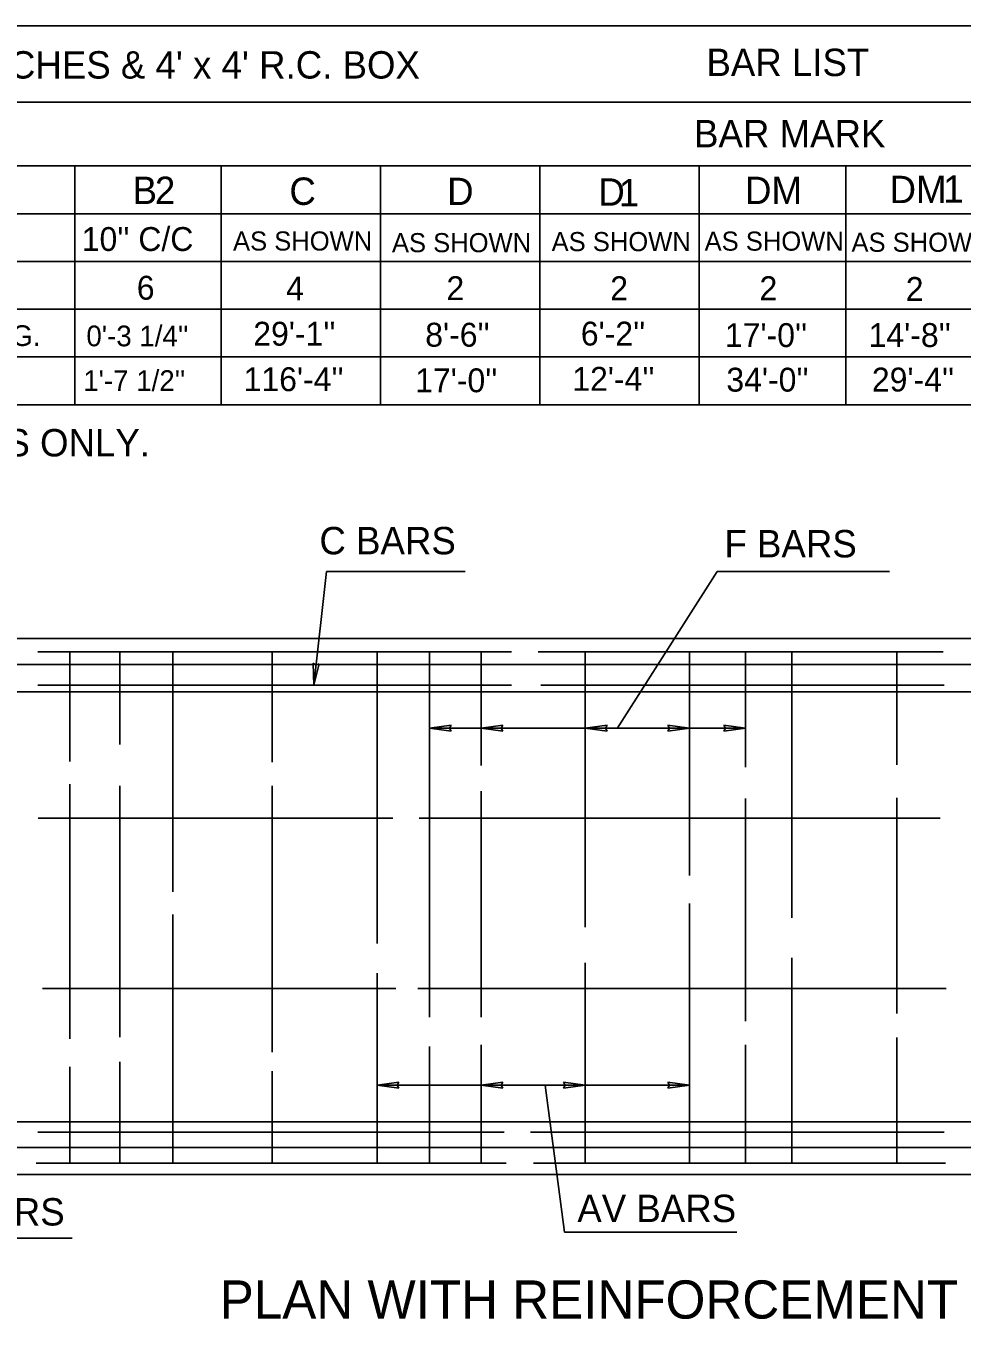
# Model space of a CAD drawing. Extents: x 7 to 402, y -33 to 567.
# Drawn here: x 132.7 to 177.7, y 356.5 to 418.6 of the extents above; entities that cross this region are included whole.
import ezdxf

# ---------------------------------------------------------------- set-up
doc = ezdxf.new("R2010")
doc.units = 0
doc.layers.add('Level 1', color=7, linetype='Continuous')

msp = doc.modelspace()

# ---------------------------------------------------------------- linework, layer by layer
at = {"layer": 'Level 1'}
for p, q in [((76.62, 418.631), (256.872, 418.631)), ((76.62, 414.958), (221.506, 414.958)), ((76.62, 411.898), (256.872, 411.898)), ((135.072, 411.898), (135.072, 400.422)), ((142.11, 411.898), (142.11, 400.422)), ((149.761, 411.898), (149.761, 400.422)), ((157.412, 411.898), (157.412, 400.422)), ((165.063, 411.898), (165.063, 400.422)), ((172.101, 411.898), (172.101, 400.422)), ((76.62, 409.603), (256.872, 409.603)), ((76.62, 407.307), (256.872, 407.307)), ((76.62, 405.012), (256.872, 405.012)), ((76.62, 402.717), (256.872, 402.717)), ((76.62, 400.422), (256.872, 400.422)), ((147.157, 392.401), (146.55, 386.945)), ((147.157, 392.401), (153.821, 392.401)), ((165.929, 392.401), (161.127, 384.857)), ((165.929, 392.401), (174.211, 392.401)), ((91.57, 389.18), (223.542, 389.18)), ((133.298, 388.539), (156.051, 388.539)), ((134.829, 383.278), (134.829, 388.539)), ((137.229, 384.092), (137.229, 388.539)), ((139.787, 377.013), (139.787, 388.539)), ((144.546, 383.238), (144.546, 388.539)), ((149.59, 374.531), (149.59, 388.539)), ((152.112, 370.992), (152.112, 388.539)), ((154.593, 383.075), (154.593, 388.539)), ((157.323, 388.539), (176.789, 388.539)), ((159.596, 375.304), (159.596, 388.539)), ((164.6, 377.786), (164.6, 388.539)), ((167.284, 382.994), (167.284, 388.539)), ((169.521, 375.752), (169.521, 388.539)), ((174.565, 383.116), (174.565, 388.539)), ((96.207, 387.939), (146.491, 387.939)), ((146.55, 386.945), (146.523, 387.996)), ((146.55, 386.945), (146.808, 387.965)), ((146.809, 387.939), (234.679, 387.939)), ((133.298, 386.945), (156.051, 386.945)), ((157.464, 386.945), (176.825, 386.945)), ((96.654, 386.625), (221.835, 386.625)), ((152.112, 384.869), (153.155, 385.013)), ((152.112, 384.87), (154.593, 384.87)), ((152.112, 384.869), (153.155, 384.726)), ((154.593, 384.869), (155.636, 385.013)), ((154.593, 384.87), (159.596, 384.87)), ((154.593, 384.869), (155.636, 384.726)), ((159.596, 384.869), (160.639, 385.013)), ((159.596, 384.87), (164.6, 384.87)), ((159.596, 384.869), (160.639, 384.726)), ((164.599, 384.87), (163.557, 385.014)), ((164.599, 384.87), (163.557, 384.727)), ((164.6, 384.87), (167.284, 384.87)), ((167.284, 384.87), (166.241, 385.014)), ((167.284, 384.87), (166.241, 384.727)), ((134.829, 369.945), (134.829, 382.18)), ((137.229, 370.016), (137.229, 382.098)), ((144.546, 369.309), (144.546, 382.107)), ((154.593, 370.992), (154.593, 381.855)), ((167.284, 370.788), (167.284, 381.488)), ((174.565, 371.154), (174.565, 381.529)), ((133.316, 380.557), (150.345, 380.557)), ((151.617, 380.557), (176.648, 380.557)), ((164.6, 363.971), (164.6, 376.444)), ((139.787, 363.971), (139.787, 375.915)), ((159.596, 363.971), (159.596, 373.595)), ((169.521, 363.971), (169.521, 373.84)), ((149.59, 363.971), (149.59, 373.107)), ((133.528, 372.359), (150.486, 372.359)), ((151.546, 372.359), (176.931, 372.359)), ((174.565, 363.971), (174.565, 370.015)), ((152.112, 363.971), (152.112, 369.568)), ((154.593, 363.971), (154.593, 369.649)), ((167.284, 363.971), (167.284, 369.649)), ((137.229, 363.971), (137.229, 368.835)), ((134.829, 363.971), (134.829, 368.602)), ((144.546, 363.971), (144.546, 368.389)), ((149.59, 367.71), (150.632, 367.854)), ((149.59, 367.71), (154.593, 367.71)), ((149.59, 367.71), (150.632, 367.567)), ((154.593, 367.71), (155.635, 367.854)), ((154.593, 367.71), (159.596, 367.71)), ((154.593, 367.71), (155.635, 367.567)), ((158.591, 360.656), (157.67, 367.71)), ((159.596, 367.71), (158.554, 367.854)), ((159.596, 367.71), (158.554, 367.567)), ((159.596, 367.71), (164.6, 367.71)), ((164.6, 367.71), (163.557, 367.854)), ((164.6, 367.71), (163.557, 367.567)), ((96.654, 365.958), (221.781, 365.958)), ((133.298, 365.461), (155.697, 365.461)), ((156.969, 365.461), (176.825, 365.461)), ((96.654, 364.716), (224.896, 364.716)), ((133.212, 363.971), (155.788, 363.971)), ((157.111, 363.971), (176.899, 363.971)), ((91.57, 363.423), (237.198, 363.423)), ((158.591, 360.656), (166.874, 360.656)), ((126.67, 360.37), (134.953, 360.37))]:
    msp.add_line(p, q, dxfattribs=at)
for points in [[(146.523, 387.996), (146.658, 387.9), (146.808, 387.965)], [(153.155, 385.013), (153.074, 384.868), (153.155, 384.726)], [(155.636, 385.013), (155.555, 384.868), (155.636, 384.726)], [(160.639, 385.013), (160.558, 384.868), (160.639, 384.726)], [(163.557, 384.727), (163.638, 384.872), (163.557, 385.014)], [(166.241, 384.727), (166.322, 384.872), (166.241, 385.014)], [(150.632, 367.854), (150.552, 367.709), (150.632, 367.567)], [(155.635, 367.854), (155.555, 367.709), (155.635, 367.567)], [(158.554, 367.567), (158.635, 367.712), (158.554, 367.854)], [(163.557, 367.567), (163.638, 367.712), (163.557, 367.854)]]:
    msp.add_lwpolyline(points, dxfattribs=at)

# ---------------------------------------------------------------- texts
for s, height, p in [("ACCOMMODATES - 48'' ROUND PIPE - 50'' x 31'' & 53'' x 34'' ARCHES & 4' x 4' R.C. BOX", 1.31593, (80.144, 416.098)), ('BAR LIST', 1.3159, (165.413, 416.217)), ('BAR MARK', 1.3159, (164.818, 412.792)), ('B', 1.316, (137.848, 410.067)), ('2', 1.316, (138.92, 410.068)), ('C', 1.316, (145.383, 410.026)), ('D', 1.316, (152.957, 410.016)), ('D', 1.316, (160.22, 409.987)), ('1', 1.316, (161.205, 409.955)), ('DM', 1.3159, (167.266, 410.066)), ('DM', 1.3159, (174.209, 410.11)), ('1', 1.316, (176.789, 410.13)), ("10'' C/C", 1.1476, (135.407, 407.811)), ('AS SHOWN', 0.9181, (142.674, 407.832)), ('AS SHOWN', 0.9181, (150.307, 407.752)), ('AS SHOWN', 0.9181, (157.976, 407.802)), ('AS SHOWN', 0.9181, (165.325, 407.825)), ('AS SHOWN', 0.9181, (172.38, 407.77)), ('6', 1.148, (138.051, 405.47)), ('4', 1.148, (145.223, 405.436)), ('2', 1.148, (152.924, 405.448)), ('2', 1.148, (160.793, 405.446)), ('2', 1.148, (167.962, 405.446)), ('2', 1.148, (174.988, 405.41)), ("2'-6 3/8'' AVG.", 0.99458, (124.978, 403.245)), ("0'-3 1/4''", 0.9946, (135.63, 403.23)), ("29'-1''", 1.1476, (143.646, 403.259)), ("8'-6''", 1.1476, (151.906, 403.211)), ("6'-2''", 1.1476, (159.38, 403.266)), ("17'-0''", 1.1476, (166.301, 403.193)), ("14'-8''", 1.1476, (173.204, 403.195)), ("116'-4''", 1.1476, (143.183, 401.074)), ("17'-0''", 1.1476, (151.422, 401.021)), ("12'-4''", 1.1476, (158.97, 401.09)), ("34'-0''", 1.1476, (166.371, 401.051)), ("29'-4''", 1.1476, (173.361, 401.056)), ("1'-7 1/2''", 0.9946, (135.478, 401.083)), ('OPTIONAL BARS - TO BE USED ON ROUND PIPE STUBS ONLY.', 1.31593, (85.59, 397.936)), ('C BARS', 1.3159, (146.824, 393.231)), ('F BARS', 1.3159, (166.278, 393.083)), ('AV BARS', 1.3159, (159.212, 361.136)), ('BV BARS', 1.3159, (126.959, 360.971)), ('PLAN WITH REINFORCEMENT', 1.83618, (142.035, 356.497))]:
    msp.add_text(s, height=height, dxfattribs=at).set_placement(p)

doc.saveas('drawing.dxf')
